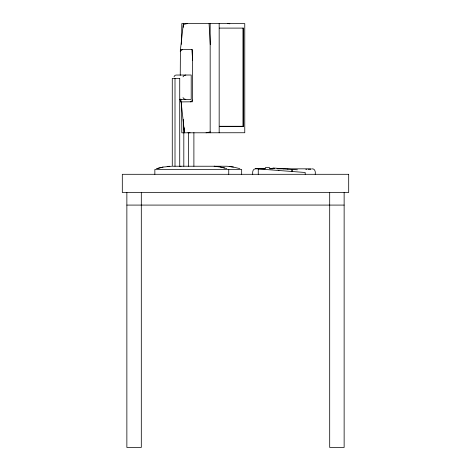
<?xml version="1.0" encoding="UTF-8"?>
<svg xmlns="http://www.w3.org/2000/svg" width="471" height="471" viewBox="0 0 471 471"><rect width="100%" height="100%" fill="white"/><g stroke="black" fill="none" stroke-linecap="round" stroke-linejoin="round"><path stroke-width="0.71" d="M210.166 23.55L210.166 132.81M180.246 75.372L180.411 49.696L192.38 49.555L192.486 101.777L180.517 101.919L180.246 100.093M291.785 171.473L291.943 169.407M292.138 171.503L292.291 169.43M174.023 76.85L174.67 75.643L175.871 75.048L191.208 75.013L191.208 99.446L179.669 99.446M182.995 76.85L184.002 75.643L185.821 75.013M219.168 132.81L219.168 23.55M183.402 23.55L183.266 27.406M182.336 49.555L180.246 51.38L183.266 24.463L187.505 23.55M190.561 101.919L192.651 100.093M156.772 168.612L163.037 167.075M156.802 168.6L162.954 167.093L171.621 166.234M206.062 132.81L210.302 131.898M255.488 168.836C252.697 168.895 252.432 172.198 252.756 174.299M167.187 166.493L169.472 166.234M179.71 166.387L181.105 166.234M219.315 28.101L243.584 28.101L243.584 126.381L219.415 126.381M219.315 126.275L243.578 126.275M179.981 166.234L227.087 166.234L233.392 167.058L239.845 168.63M256.024 168.382L265.197 168.382M269.871 168.382L274.693 168.382M255.7 168.653L265.155 168.653M269.795 168.653L273.074 168.653M255.7 168.836L265.155 168.836M269.795 168.836L273.074 168.836M276.936 168.836L310.995 168.836M311.908 168.836C314.928 168.447 315.735 171.98 315.193 174.299M305.791 169.289L306.78 169.289M308.081 169.289L310.995 169.289M126.864 205.085L344.136 205.085M265.285 167.388L269.73 167.723M272.986 167.97L277.372 168.306M277.967 168.347L287.858 169.095M287.775 169.089L297.436 169.819M258.261 174.299L258.261 168.936L305.184 172.492L305.184 174.299M283.383 168.759L283.842 168.795M258.261 168.936L258.614 168.965M278.502 170.473L278.962 170.502M185.821 99.446L184.002 98.816L182.995 97.609M227.681 23.55L229.824 23.78M187.97 132.581L190.113 132.81M216.413 166.493L214.128 166.234L220.646 167.093L226.822 168.612M231.208 166.716L229.177 166.469L233.392 167.058M220.563 167.075L224.714 168.006M183.402 132.81L183.266 119.393M191.897 49.555L192.651 60.565M180.799 98.981L184.497 132.81L184.196 127.7M209.071 23.55L210.302 44.727M344.136 192.509L344.136 447.45L329.694 447.45L329.694 192.509M242.959 28.101L242.959 126.275M241.67 174.299L241.67 169.436L154.853 169.436L154.853 174.299M228.747 169.436L228.747 174.299M193.893 132.557L193.893 166.234M188.371 132.557L188.371 166.234M183.814 132.557L183.814 166.234M181.541 44.327L181.812 23.55L244.767 23.615L244.773 132.74L181.812 132.81L181.541 102.466M175.006 78.38L175.006 166.234M141.306 192.509L141.306 447.45L126.864 447.45L126.864 192.509M179.728 78.38L172.274 78.38L172.274 166.234L179.728 166.234L179.728 78.38M348.693 174.299L122.307 174.299L122.307 192.509L348.693 192.509L348.693 174.299"/></g></svg>
